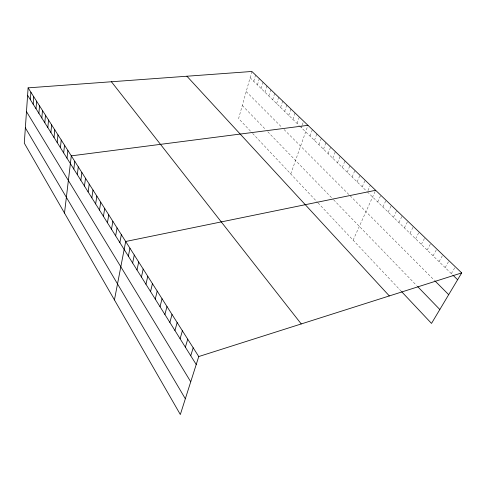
<?xml version="1.0" encoding="UTF-8"?>
<svg xmlns="http://www.w3.org/2000/svg" width="486" height="486" viewBox="0 0 486 486"><rect width="100%" height="100%" fill="white"/><g stroke="black" fill="none" stroke-linecap="round" stroke-linejoin="round"><path stroke-width="0.36" stroke-dasharray="2.43 1.82" d="M251.87 71.472L238.602 118.548L252.106 132.885M253.753 81.302L255.557 75.014M257.452 84.904L259.287 78.592M261.195 88.549L263.066 82.225M264.985 92.237L266.893 85.894M268.825 95.973L270.769 89.612M272.713 99.758L274.693 93.385M276.649 103.591L278.666 97.194M280.635 107.467L282.688 101.058M284.675 111.397L286.764 104.976M288.763 115.382L290.895 108.937M292.906 119.41L295.081 112.952M297.104 123.499L299.321 117.023M301.356 127.636L302.031 125.692M302.262 125.042L303.616 121.148M290.768 173.945L307.966 125.327M310.032 136.08L312.377 129.562M314.454 140.387L316.848 133.85M318.944 144.755L321.38 138.2M323.488 149.178L325.972 142.611M328.099 153.667L330.632 147.082M332.77 158.211L335.352 151.62M337.509 162.822L340.145 156.213M342.314 167.5L344.999 160.878M347.186 172.244L349.926 165.605M352.125 177.05L354.92 170.398M357.137 181.928L359.986 175.264M362.222 186.879L365.126 180.203M367.969 190.561L370.344 185.209M353.115 240.157L375.635 190.287M377.719 201.963L380.799 195.244M382.895 207L386.042 200.275M388.15 212.115L391.358 205.378M393.478 217.297L396.746 210.553M398.885 222.564L402.22 215.808M404.37 227.898L407.772 221.136M409.935 233.316L413.404 226.543M415.585 238.82L419.126 232.035M421.319 244.397L424.928 237.611M427.139 250.065L430.827 243.267M433.05 255.818L436.811 249.014M439.052 261.656L442.886 254.846M445.146 267.592L449.058 260.775M451.336 273.612L455.333 266.796M250.102 77.748L299.23 125.57M299.759 126.087L366.863 191.393M367.38 191.897L452.381 274.633M246.202 91.575L282.068 127.551M284.067 129.555L434.599 280.531M242.295 105.444L265.878 129.811M267.768 131.761L333.092 199.248M333.609 199.776L416.623 285.543M252.617 133.425L317.546 202.383M318.038 202.905L401.065 291.078"/><path stroke-width="0.73" d="M28.115 87.857L24.3 143.151L180.33 414.528L198.75 356.548L28.115 87.857L251.87 71.472L461.7 272.907L431.513 323.409L401.551 291.594M30.363 99.697L30.904 92.249M33.17 104.174L33.728 96.702M36.013 108.718L36.602 101.222M38.904 113.335L39.518 105.814M41.839 118.013L42.476 110.474M44.815 122.77L45.484 115.206M47.835 127.599L48.533 120.012M50.909 132.502L51.631 124.89M54.025 137.477L54.778 129.847M57.196 142.538L57.98 134.883M60.41 147.671L61.23 140.004M63.678 152.89L64.529 145.205M67.001 158.193L67.888 150.484M64.504 213.068L71.296 155.854L307.966 125.327M73.811 169.067L74.765 161.316M77.298 174.632L78.289 166.868M80.846 180.294L81.873 172.512M84.449 186.053L85.518 178.253M88.118 191.909L89.224 184.091M91.848 197.863L92.996 190.026M95.645 203.92L96.836 196.071M99.502 210.086L100.736 202.219M103.433 216.355L104.709 208.476M107.43 222.74L108.755 214.842M111.501 229.234L112.874 221.324M115.638 235.85L117.065 227.928M119.86 242.581L121.336 234.647M114.435 299.923L125.686 241.493L375.635 190.287M128.359 256.158L129.944 248.2M132.642 262.993L134.276 255.029M136.997 269.949L138.692 261.978M141.438 277.038L143.188 269.062M145.958 284.255L147.768 276.273M150.563 291.606L152.434 283.617M155.253 299.097L157.191 291.108M160.034 306.727L162.032 298.738M164.906 314.509L166.977 306.514M169.875 322.437L172.014 314.448M174.936 330.523L177.147 322.534M180.099 338.766L182.39 330.784M185.366 347.174L187.73 339.198M190.743 355.752L193.185 347.788M198.75 356.548L461.7 272.907M452.903 275.143L457.618 279.736M435.092 281.023L448.693 294.668M417.656 286.606L439.824 309.509M186.922 76.229L389.329 295.931M111.422 81.757L301.247 323.943M27.599 95.286L196.223 364.506M26.475 111.592L190.731 381.783M25.357 127.861L185.336 398.769"/></g></svg>
